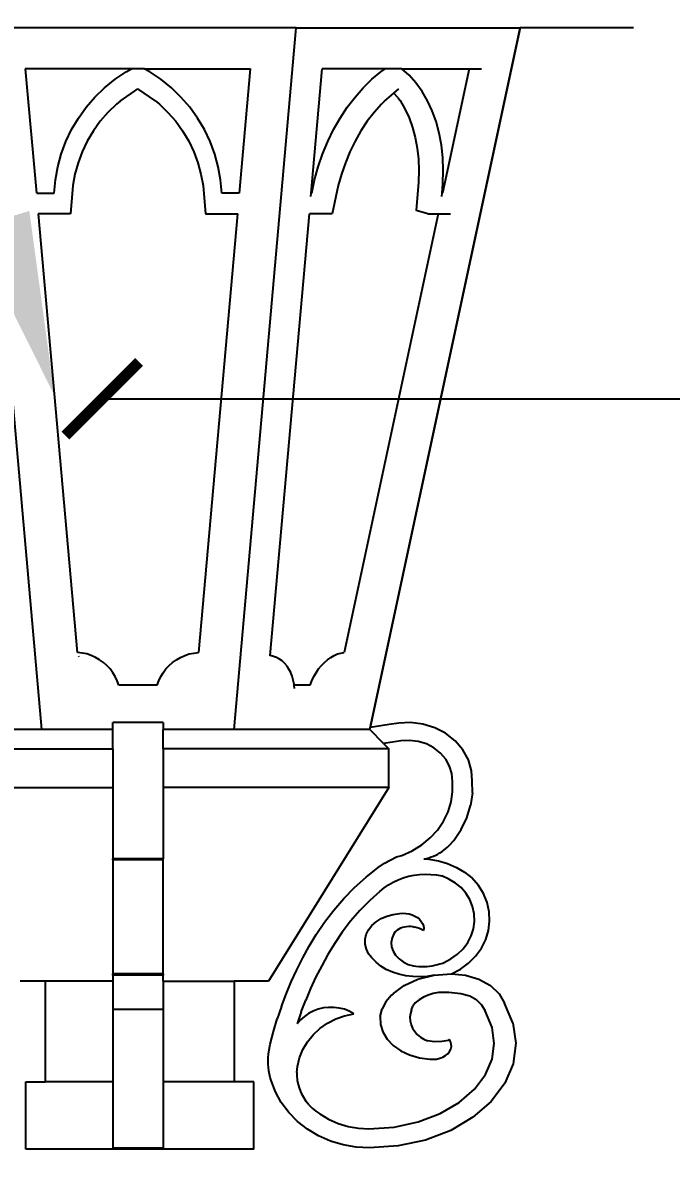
# Model space of a CAD drawing. Header units: inches. Extents: x -279 to 561, y -345 to 342.
# Drawn here: x -200.3168 to -200.1405, y 58.1641 to 58.4724 of the extents above; entities that cross this region are included whole.
import ezdxf
from ezdxf import colors
from ezdxf.entities.mleader import LeaderData, LeaderLine
from ezdxf.math import Vec2, Vec3

# ---------------------------------------------------------------- set-up
doc = ezdxf.new("R2010")
doc.units = ezdxf.units.IN
doc.header["$LTSCALE"] = 0.5
doc.header["$MEASUREMENT"] = 0
for name, color, linetype in [('Edges', 7, 'Continuous'), ('S-DIM', 7, 'Continuous'), ('TEXT', 3, 'Continuous'), ('WAL', 7, 'Continuous')]:
    doc.layers.add(name, color=color, linetype=linetype)
doc.styles.add('ROM', font='AGENCYR.TTF', dxfattribs={"width": 0.8})
doc.styles.get("Standard").update_dxf_attribs({"font": 'arial.ttf'})
doc.dimstyles.new('Copy(9) of ISO-25', dxfattribs={"dimtxt": 0.2, "dimasz": 0.02, "dimexe": 0.05, "dimexo": 0.05, "dimgap": 0.02, "dimtad": 1, "dimtxsty": 'ROM', "dimblk": 'ARCHTICK', "dimcen": 0.03, "dimse1": 1, "dimse2": 1, "dimclrd": 248, "dimclrt": 248, "dimadec": 0, "dimazin": 0, "dimtfac": 1, "dimtmove": 0, "dimatfit": 3, "dimldrblk": 'DOT', "dimfxl": 1, "dimarcsym": 0})
doc.dimstyles.get("Standard").update_dxf_attribs({"dimtxt": 0.18, "dimasz": 0.18, "dimexe": 0.18, "dimexo": 0.0625, "dimgap": 0.09, "dimtad": 0, "dimtih": 1, "dimtoh": 1, "dimzin": 0, "dimdsep": 46, "dimtxsty": 'Standard', "dimcen": 0.09, "dimadec": 0, "dimazin": 0, "dimtfac": 1, "dimtofl": 0, "dimtmove": 0, "dimatfit": 3, "dimfxl": 1, "dimtolj": 1, "dimtzin": 0, "dimarcsym": 0})

# ---------------------------------------------------------------- blocks, each defined once
blk = doc.blocks.new('xx')
at = {"layer": 'Edges'}
for p, q in [((37.97503, 12.48296), (37.98899, 12.48296)), ((38.01653, 12.48296), (37.98899, 12.48296)), ((37.98899, 12.48296), (38.00742, 12.39684)), ((38.00748, 12.39658), (37.98899, 12.48296)), ((38.02418, 12.39658), (38.01653, 12.48296)), ((38.01653, 12.48296), (38.05539, 12.48294)), ((38.02418, 12.39658), (38.01653, 12.48296)), ((38.04781, 12.39658), (38.05547, 12.48296)), ((38.04781, 12.39658), (38.05547, 12.48296)), ((37.99524, 12.47792), (37.99372, 12.47792)), ((37.99524, 12.47792), (37.99852, 12.46261)), ((38.00352, 12.47792), (37.99524, 12.47792)), ((38.00262, 12.47712), (38.00352, 12.47792)), ((38.00352, 12.47792), (38.00557, 12.47792)), ((38.0061, 12.47755), (38.00557, 12.47792)), ((38.00557, 12.47792), (38.01332, 12.47792)), ((38.00721, 12.47662), (38.0061, 12.47755)), ((38.01468, 12.46261), (38.01332, 12.47792)), ((38.02218, 12.47792), (38.02214, 12.47792)), ((38.02218, 12.47792), (38.02354, 12.46261)), ((38.03522, 12.47792), (38.02218, 12.47792)), ((38.03318, 12.47662), (38.03455, 12.47755)), ((38.03455, 12.47755), (38.03522, 12.47792)), ((38.03522, 12.47792), (38.03678, 12.47792)), ((38.03745, 12.47755), (38.03678, 12.47792)), ((38.03678, 12.47792), (38.04982, 12.47792)), ((38.03882, 12.47662), (38.03745, 12.47755)), ((38.04846, 12.46261), (38.04982, 12.47792)), ((38.04982, 12.47792), (38.04986, 12.47792)), ((38.00104, 12.47514), (38.00179, 12.47619)), ((38.00179, 12.47619), (38.00262, 12.47712)), ((38.00828, 12.47558), (38.00721, 12.47662)), ((38.03189, 12.47558), (38.03318, 12.47662)), ((38.0401, 12.47558), (38.03882, 12.47662)), ((38.00037, 12.47399), (38.00104, 12.47514)), ((38.0045, 12.47493), (38.0039, 12.47544)), ((38.00402, 12.47438), (38.0045, 12.47493)), ((38.00566, 12.47395), (38.0045, 12.47493)), ((38.00929, 12.47443), (38.00828, 12.47558)), ((38.01024, 12.47318), (38.00929, 12.47443)), ((38.02963, 12.47318), (38.03071, 12.47443)), ((38.03071, 12.47443), (38.03189, 12.47558)), ((38.03382, 12.47395), (38.036, 12.47544)), ((38.03817, 12.47395), (38.036, 12.47544)), ((38.04129, 12.47443), (38.0401, 12.47558)), ((38.04237, 12.47318), (38.04129, 12.47443)), ((37.9998, 12.47275), (38.00037, 12.47399)), ((38.00374, 12.474), (38.00315, 12.47298)), ((38.00402, 12.47438), (38.00374, 12.474)), ((38.00566, 12.47395), (38.00605, 12.47357)), ((38.00605, 12.47357), (38.00695, 12.47255)), ((38.01112, 12.47184), (38.01024, 12.47318)), ((38.02867, 12.47184), (38.02963, 12.47318)), ((38.03335, 12.47357), (38.03231, 12.47255)), ((38.03382, 12.47395), (38.03335, 12.47357)), ((38.03817, 12.47395), (38.03864, 12.47357)), ((38.03864, 12.47357), (38.03969, 12.47255)), ((38.04333, 12.47184), (38.04237, 12.47318)), ((37.99932, 12.47141), (37.9998, 12.47275)), ((38.00265, 12.47188), (38.00222, 12.4707)), ((38.00315, 12.47298), (38.00265, 12.47188)), ((38.00695, 12.47255), (38.00779, 12.47145)), ((38.01192, 12.47043), (38.01112, 12.47184)), ((38.02783, 12.47043), (38.02867, 12.47184)), ((38.03231, 12.47255), (38.03135, 12.47145)), ((38.03969, 12.47255), (38.04064, 12.47145)), ((38.04416, 12.47043), (38.04333, 12.47184)), ((37.99895, 12.47), (37.99932, 12.47141)), ((38.00222, 12.4707), (38.00189, 12.46945)), ((38.00779, 12.47145), (38.00857, 12.47027)), ((38.00857, 12.47027), (38.00928, 12.46901)), ((38.01265, 12.46895), (38.01192, 12.47043)), ((38.02713, 12.46895), (38.02783, 12.47043)), ((38.0305, 12.47027), (38.02976, 12.46901)), ((38.03135, 12.47145), (38.0305, 12.47027)), ((38.04064, 12.47145), (38.04149, 12.47027)), ((38.04149, 12.47027), (38.04224, 12.46901)), ((38.04487, 12.46895), (38.04416, 12.47043)), ((37.99867, 12.46852), (37.99895, 12.47)), ((38.00189, 12.46945), (38.00164, 12.46814)), ((38.00928, 12.46901), (38.00992, 12.46771)), ((38.01328, 12.46742), (38.01265, 12.46895)), ((38.02655, 12.46742), (38.02713, 12.46895)), ((38.02976, 12.46901), (38.02914, 12.46771)), ((38.04224, 12.46901), (38.04286, 12.46771)), ((38.04544, 12.46742), (38.04487, 12.46895)), ((37.9985, 12.46699), (37.99867, 12.46852)), ((38.00164, 12.46814), (38.00149, 12.46678)), ((38.00992, 12.46771), (38.01048, 12.46635)), ((38.02914, 12.46771), (38.02863, 12.46635)), ((38.04286, 12.46771), (38.04337, 12.46635)), ((37.99843, 12.46541), (37.9985, 12.46699)), ((38.00149, 12.46678), (38.00143, 12.46538)), ((38.01048, 12.46635), (38.01096, 12.46495)), ((38.01383, 12.46584), (38.01328, 12.46742)), ((38.02612, 12.46584), (38.02655, 12.46742)), ((38.02863, 12.46635), (38.02825, 12.46495)), ((38.04337, 12.46635), (38.04375, 12.46495)), ((38.04587, 12.46584), (38.04544, 12.46742)), ((37.99847, 12.4638), (37.99843, 12.46541)), ((38.00143, 12.46538), (38.00147, 12.46396)), ((38.01096, 12.46495), (38.01136, 12.46353)), ((38.01427, 12.46424), (38.01383, 12.46584)), ((38.02583, 12.46424), (38.02612, 12.46584)), ((38.02825, 12.46495), (38.02799, 12.46353)), ((38.04375, 12.46495), (38.044, 12.46353)), ((38.04616, 12.46424), (38.04587, 12.46584)), ((37.99858, 12.46261), (37.99847, 12.4638)), ((38.00147, 12.46396), (38.00178, 12.46048)), ((38.01136, 12.46353), (38.0121, 12.46005)), ((38.01462, 12.46261), (38.01427, 12.46424)), ((38.02569, 12.46261), (38.02583, 12.46424)), ((38.02799, 12.46353), (38.02769, 12.46005)), ((38.044, 12.46353), (38.04431, 12.46005)), ((38.0463, 12.46261), (38.04616, 12.46424)), ((37.99852, 12.46261), (37.99858, 12.46261)), ((37.99862, 12.46218), (37.99858, 12.46261)), ((38.01468, 12.46261), (38.01462, 12.46261)), ((38.01472, 12.46218), (38.01468, 12.46261)), ((38.02354, 12.46261), (38.02569, 12.46261)), ((38.04846, 12.46261), (38.0463, 12.46261)), ((38.00035, 12.46005), (38.00178, 12.46048)), ((37.99907, 12.46005), (37.99755, 12.46005)), ((37.99907, 12.46005), (38.01062, 12.40608)), ((38.00035, 12.46005), (37.99907, 12.46005)), ((38.0121, 12.46005), (38.01491, 12.46005)), ((38.01973, 12.40569), (38.01491, 12.46005)), ((38.02376, 12.46005), (38.02372, 12.46005)), ((38.02376, 12.46005), (38.02855, 12.40608)), ((38.02769, 12.46005), (38.02376, 12.46005)), ((38.04345, 12.40608), (38.04823, 12.46005)), ((38.04431, 12.46005), (38.04823, 12.46005)), ((38.04823, 12.46005), (38.04827, 12.46005)), ((38.01104, 12.406), (38.01062, 12.40608)), ((38.02912, 12.406), (38.02855, 12.40608)), ((38.04287, 12.406), (38.04345, 12.40608)), ((38.01146, 12.40588), (38.01104, 12.406)), ((38.01187, 12.40569), (38.01146, 12.40588)), ((38.01228, 12.40546), (38.01187, 12.40569)), ((38.01268, 12.40517), (38.01228, 12.40546)), ((38.01306, 12.40483), (38.01268, 12.40517)), ((38.01342, 12.40446), (38.01306, 12.40483)), ((38.01766, 12.4044), (38.01795, 12.40474)), ((38.01795, 12.40474), (38.01826, 12.40502)), ((38.01826, 12.40502), (38.01859, 12.40526)), ((38.01859, 12.40526), (38.01895, 12.40544)), ((38.01895, 12.40544), (38.01933, 12.40557)), ((38.01933, 12.40557), (38.01973, 12.40569)), ((38.01973, 12.40565), (38.01973, 12.40569)), ((38.02969, 12.40588), (38.02912, 12.406)), ((38.03024, 12.40569), (38.02969, 12.40588)), ((38.03076, 12.40546), (38.03024, 12.40569)), ((38.03126, 12.40517), (38.03076, 12.40546)), ((38.03173, 12.40483), (38.03126, 12.40517)), ((38.03216, 12.40446), (38.03173, 12.40483)), ((38.03983, 12.40446), (38.04026, 12.40483)), ((38.04026, 12.40483), (38.04073, 12.40517)), ((38.04073, 12.40517), (38.04123, 12.40546)), ((38.04123, 12.40546), (38.04176, 12.40569)), ((38.04176, 12.40569), (38.04231, 12.40588)), ((38.04231, 12.40588), (38.04287, 12.406)), ((38.04331, 12.40562), (38.04327, 12.40554)), ((38.01377, 12.40404), (38.01342, 12.40446)), ((38.01408, 12.40358), (38.01377, 12.40404)), ((38.01436, 12.4031), (38.01408, 12.40358)), ((38.01703, 12.40315), (38.0172, 12.4036)), ((38.0172, 12.4036), (38.01742, 12.40402)), ((38.01742, 12.40402), (38.01766, 12.4044)), ((38.03256, 12.40404), (38.03216, 12.40446)), ((38.0329, 12.40358), (38.03256, 12.40404)), ((38.0332, 12.4031), (38.0329, 12.40358)), ((38.03879, 12.4031), (38.03909, 12.40358)), ((38.03909, 12.40358), (38.03944, 12.40404)), ((38.03944, 12.40404), (38.03983, 12.40446)), ((38.01462, 12.40258), (38.01436, 12.4031)), ((38.01483, 12.40205), (38.01462, 12.40258)), ((38.01483, 12.40205), (38.01678, 12.40205)), ((38.01674, 12.40162), (38.01678, 12.40205)), ((38.01678, 12.40205), (38.01679, 12.40215)), ((38.01679, 12.40215), (38.01689, 12.40266)), ((38.01689, 12.40266), (38.01703, 12.40315)), ((38.03345, 12.40258), (38.0332, 12.4031)), ((38.03364, 12.40205), (38.03345, 12.40258)), ((38.03364, 12.40205), (38.03835, 12.40205)), ((38.03835, 12.40205), (38.03855, 12.40258)), ((38.03855, 12.40258), (38.03879, 12.4031)), ((37.99814, 12.39612), (37.99948, 12.39681)), ((37.99948, 12.39681), (38.00095, 12.39726)), ((38.00095, 12.39726), (38.00248, 12.39745)), ((38.00248, 12.39745), (38.00391, 12.39737)), ((38.00391, 12.39737), (38.00508, 12.3972)), ((38.00508, 12.3972), (38.00742, 12.39684)), ((38.00578, 12.39487), (38.00748, 12.39658)), ((38.00748, 12.39658), (38.00742, 12.39684)), ((38.00748, 12.39658), (38.02418, 12.39658)), ((38.02418, 12.39658), (38.03289, 12.39658)), ((38.03289, 12.39745), (38.03911, 12.39745)), ((38.03289, 12.39745), (38.03289, 12.39658)), ((38.03289, 12.3942), (38.03289, 12.39658)), ((38.03911, 12.39658), (38.03911, 12.39745)), ((38.03911, 12.39658), (38.04781, 12.39658)), ((38.03911, 12.3942), (38.03911, 12.39658)), ((38.04781, 12.39658), (38.06452, 12.39658)), ((37.99603, 12.39409), (37.99697, 12.3952)), ((37.99697, 12.3952), (37.99814, 12.39612)), ((38.0005, 12.3948), (38.00151, 12.39511)), ((38.00151, 12.39511), (38.00257, 12.39524)), ((38.00257, 12.39524), (38.00364, 12.39518)), ((38.00364, 12.39518), (38.0047, 12.39503)), ((38.0047, 12.39503), (38.00578, 12.39487)), ((37.99535, 12.39285), (37.99603, 12.39409)), ((37.99813, 12.39293), (37.99878, 12.39369)), ((37.99878, 12.39369), (37.99958, 12.39432)), ((37.99958, 12.39432), (38.0005, 12.3948)), ((38.00578, 12.39487), (38.00512, 12.3942)), ((38.00512, 12.38944), (38.00512, 12.3942)), ((38.00512, 12.3942), (38.03289, 12.3942)), ((38.03289, 12.3942), (38.03289, 12.38944)), ((38.06688, 12.3942), (38.03911, 12.3942)), ((38.03911, 12.3942), (38.03911, 12.38944)), ((37.99495, 12.3915), (37.99535, 12.39285)), ((37.99766, 12.39207), (37.99813, 12.39293)), ((37.99486, 12.39028), (37.99495, 12.3915)), ((37.99731, 12.39019), (37.99738, 12.39115)), ((37.99738, 12.39115), (37.99766, 12.39207)), ((37.99484, 12.3888), (37.99486, 12.39028)), ((37.9973, 12.38893), (37.99731, 12.39019)), ((38.00512, 12.38944), (38.01995, 12.36562)), ((38.00512, 12.38944), (38.03289, 12.38944)), ((38.03289, 12.38944), (38.03289, 12.38066)), ((38.06688, 12.38944), (38.03911, 12.38944)), ((38.03911, 12.38944), (38.03911, 12.38066)), ((37.99484, 12.3888), (37.99507, 12.38724)), ((37.99748, 12.38767), (37.9973, 12.38893)), ((37.99553, 12.38572), (37.99507, 12.38724)), ((37.99785, 12.38645), (37.99748, 12.38767)), ((37.99623, 12.38427), (37.99553, 12.38572)), ((37.99842, 12.38529), (37.99785, 12.38645)), ((37.99915, 12.38421), (37.99842, 12.38529)), ((37.99715, 12.38293), (37.99623, 12.38427)), ((38.00005, 12.38323), (37.99915, 12.38421)), ((37.99771, 12.38232), (37.99715, 12.38293)), ((37.99791, 12.38211), (37.99771, 12.38232)), ((38.00109, 12.38238), (38.00005, 12.38323)), ((38.00226, 12.38166), (38.00109, 12.38238)), ((37.99812, 12.38192), (37.99791, 12.38211)), ((37.99835, 12.38173), (37.99812, 12.38192)), ((37.99859, 12.38156), (37.99835, 12.38173)), ((37.99884, 12.3814), (37.99859, 12.38156)), ((37.9991, 12.38125), (37.99884, 12.3814)), ((37.99936, 12.38112), (37.9991, 12.38125)), ((37.99964, 12.381), (37.99936, 12.38112)), ((37.99992, 12.38089), (37.99964, 12.381)), ((38.00352, 12.38109), (38.00226, 12.38166)), ((38.00419, 12.38089), (38.00352, 12.38109)), ((37.99682, 12.3796), (37.99582, 12.37902)), ((37.9979, 12.38007), (37.99682, 12.3796)), ((37.99904, 12.38041), (37.9979, 12.38007)), ((38.00021, 12.38062), (37.99904, 12.38041)), ((38.00021, 12.3808), (37.99992, 12.38089)), ((38.00051, 12.38072), (38.00021, 12.3808)), ((38.00081, 12.38066), (38.00021, 12.38062)), ((38.00081, 12.38066), (38.00051, 12.38072)), ((38.00565, 12.38014), (38.00419, 12.38089)), ((38.00644, 12.37959), (38.00565, 12.38014)), ((38.00794, 12.3784), (38.00644, 12.37959)), ((38.03289, 12.38066), (38.03911, 12.38066)), ((38.03289, 12.38054), (38.03289, 12.38066)), ((38.03289, 12.38054), (38.03911, 12.38054)), ((38.03289, 12.3665), (38.03289, 12.38054)), ((38.03911, 12.38054), (38.03911, 12.38066)), ((38.03911, 12.38054), (38.03911, 12.3665)), ((37.99411, 12.3774), (37.99491, 12.37832)), ((37.99582, 12.37902), (37.99491, 12.37832)), ((37.99693, 12.37768), (37.99773, 12.37817)), ((37.99773, 12.37817), (37.9986, 12.37856)), ((37.99928, 12.37868), (37.9986, 12.37856)), ((37.99996, 12.37875), (37.99928, 12.37868)), ((38.00065, 12.37877), (37.99996, 12.37875)), ((38.00134, 12.37874), (38.00065, 12.37877)), ((38.00202, 12.37865), (38.00134, 12.37874)), ((38.0027, 12.37851), (38.00202, 12.37865)), ((38.00335, 12.37832), (38.0027, 12.37851)), ((38.00399, 12.37808), (38.00335, 12.37832)), ((38.00936, 12.37713), (38.00794, 12.3784)), ((37.99348, 12.37639), (37.99411, 12.3774)), ((37.99565, 12.37645), (37.99624, 12.37715)), ((37.99624, 12.37715), (37.99693, 12.37768)), ((38.0046, 12.37779), (38.00399, 12.37808)), ((38.00518, 12.37746), (38.0046, 12.37779)), ((38.00572, 12.37708), (38.00518, 12.37746)), ((38.00623, 12.37666), (38.00572, 12.37708)), ((38.01068, 12.37578), (38.00936, 12.37713)), ((37.99303, 12.3753), (37.99348, 12.37639)), ((37.99482, 12.37479), (37.99517, 12.37565)), ((37.99517, 12.37565), (37.99565, 12.37645)), ((38.00623, 12.37666), (38.00748, 12.37555)), ((38.00748, 12.37555), (38.0087, 12.37431)), ((38.01191, 12.37436), (38.01068, 12.37578)), ((37.99273, 12.373), (37.99278, 12.37416)), ((37.99278, 12.37416), (37.99303, 12.3753)), ((37.99463, 12.37389), (37.99482, 12.37479)), ((38.00341, 12.37396), (38.00301, 12.37394)), ((38.0038, 12.37393), (38.00341, 12.37396)), ((38.0087, 12.37431), (38.00984, 12.37301)), ((38.01304, 12.37288), (38.01191, 12.37436)), ((37.99287, 12.37184), (37.99273, 12.373)), ((37.9946, 12.37297), (37.99463, 12.37389)), ((37.99473, 12.37206), (37.9946, 12.37297)), ((38.00098, 12.37271), (38.00088, 12.37242)), ((38.00114, 12.37297), (38.00098, 12.37271)), ((38.00135, 12.37322), (38.00114, 12.37297)), ((38.00161, 12.37344), (38.00135, 12.37322)), ((38.00192, 12.37362), (38.00161, 12.37344)), ((38.00226, 12.37377), (38.00192, 12.37362)), ((38.00263, 12.37388), (38.00226, 12.37377)), ((38.00301, 12.37394), (38.00263, 12.37388)), ((38.0046, 12.37382), (38.0038, 12.37393)), ((38.00537, 12.37361), (38.0046, 12.37382)), ((38.00608, 12.3733), (38.00537, 12.37361)), ((38.0067, 12.37291), (38.00608, 12.3733)), ((38.00722, 12.37245), (38.0067, 12.37291)), ((38.00984, 12.37301), (38.01088, 12.37165)), ((38.01407, 12.37134), (38.01304, 12.37288)), ((37.99321, 12.37072), (37.99287, 12.37184)), ((37.99501, 12.37118), (37.99473, 12.37206)), ((37.99543, 12.37035), (37.99501, 12.37118)), ((38.00088, 12.37242), (38.00084, 12.37213)), ((38.00084, 12.37213), (38.00087, 12.37184)), ((38.00087, 12.37184), (38.00137, 12.37209)), ((38.00137, 12.37209), (38.00192, 12.37227)), ((38.00217, 12.37232), (38.00192, 12.37227)), ((38.00242, 12.37236), (38.00217, 12.37232)), ((38.00268, 12.37237), (38.00242, 12.37236)), ((38.00294, 12.37235), (38.00268, 12.37237)), ((38.00319, 12.37231), (38.00294, 12.37235)), ((38.00344, 12.37225), (38.00319, 12.37231)), ((38.00367, 12.37216), (38.00344, 12.37225)), ((38.00388, 12.37205), (38.00367, 12.37216)), ((38.00408, 12.37192), (38.00388, 12.37205)), ((38.00425, 12.37178), (38.00408, 12.37192)), ((38.00439, 12.37162), (38.00425, 12.37178)), ((38.00439, 12.37162), (38.00451, 12.37145)), ((38.00451, 12.37145), (38.00473, 12.37093)), ((38.00763, 12.37192), (38.00722, 12.37245)), ((38.00791, 12.37135), (38.00763, 12.37192)), ((38.00804, 12.37076), (38.00791, 12.37135)), ((38.01088, 12.37165), (38.01183, 12.37022)), ((38.01492, 12.36992), (38.01407, 12.37134)), ((37.99374, 12.36966), (37.99321, 12.37072)), ((37.996, 12.36959), (37.99543, 12.37035)), ((38.00479, 12.36984), (38.00461, 12.36931)), ((38.00473, 12.37093), (38.00483, 12.37038)), ((38.00483, 12.37038), (38.00479, 12.36984)), ((38.0079, 12.36955), (38.00804, 12.37015)), ((38.00804, 12.37015), (38.00804, 12.37076)), ((38.01183, 12.37022), (38.01263, 12.36889)), ((38.01571, 12.36848), (38.01492, 12.36992)), ((37.99445, 12.36869), (37.99374, 12.36966)), ((37.99531, 12.36783), (37.99445, 12.36869)), ((37.99669, 12.36891), (37.996, 12.36959)), ((37.99749, 12.36834), (37.99669, 12.36891)), ((38.00431, 12.36881), (38.00388, 12.36836)), ((38.00461, 12.36931), (38.00431, 12.36881)), ((38.00671, 12.36794), (38.00721, 12.36846)), ((38.00721, 12.36846), (38.00762, 12.36899)), ((38.00762, 12.36899), (38.0079, 12.36955)), ((38.01263, 12.36889), (38.01339, 12.36751)), ((38.01645, 12.36701), (38.01571, 12.36848)), ((37.99632, 12.36709), (37.99531, 12.36783)), ((37.99744, 12.3665), (37.99632, 12.36709)), ((37.99849, 12.36783), (37.99749, 12.36834)), ((37.99885, 12.36774), (37.99849, 12.36783)), ((37.99916, 12.36764), (37.99885, 12.36774)), ((37.99947, 12.36756), (37.99916, 12.36764)), ((37.99979, 12.3675), (37.99947, 12.36756)), ((38.00012, 12.36745), (37.99979, 12.3675)), ((38.00045, 12.36741), (38.00012, 12.36745)), ((38.00079, 12.3674), (38.00045, 12.36741)), ((38.00112, 12.3674), (38.00079, 12.3674)), ((38.00146, 12.36742), (38.00112, 12.3674)), ((38.00179, 12.36745), (38.00146, 12.36742)), ((38.00211, 12.36751), (38.00179, 12.36745)), ((38.00243, 12.36758), (38.00211, 12.36751)), ((38.00275, 12.36766), (38.00243, 12.36758)), ((38.00336, 12.36797), (38.00275, 12.36766)), ((38.00388, 12.36836), (38.00336, 12.36797)), ((38.0047, 12.36672), (38.00544, 12.36706)), ((38.00544, 12.36706), (38.00612, 12.36747)), ((38.00612, 12.36747), (38.00671, 12.36794)), ((38.01339, 12.36751), (38.0141, 12.36612)), ((38.01713, 12.36552), (38.01645, 12.36701)), ((37.99404, 12.36584), (37.99264, 12.36507)), ((37.99568, 12.36633), (37.99404, 12.36584)), ((37.99744, 12.3665), (37.99568, 12.36633)), ((37.99957, 12.36634), (37.99744, 12.3665)), ((38.00155, 12.36586), (37.99957, 12.36634)), ((37.99957, 12.36634), (38.00043, 12.3662)), ((38.00043, 12.3662), (38.0013, 12.36614)), ((38.0013, 12.36614), (38.00219, 12.36616)), ((38.00326, 12.36509), (38.00155, 12.36586)), ((38.00219, 12.36616), (38.00306, 12.36627)), ((38.00306, 12.36627), (38.0039, 12.36645)), ((38.0039, 12.36645), (38.0047, 12.36672)), ((38.0141, 12.36612), (38.01475, 12.36471)), ((38.01995, 12.36562), (38.02416, 12.36562)), ((38.02416, 12.36562), (38.02416, 12.35321)), ((38.03289, 12.36562), (38.02416, 12.36562)), ((38.03289, 12.3665), (38.03911, 12.3665)), ((38.03289, 12.3665), (38.03289, 12.36634)), ((38.03289, 12.36634), (38.03911, 12.36634)), ((38.03289, 12.36562), (38.03289, 12.36634)), ((38.03289, 12.36562), (38.03289, 12.36212)), ((38.03911, 12.36634), (38.03911, 12.3665)), ((38.03911, 12.36634), (38.03911, 12.36562)), ((38.03911, 12.36562), (38.04741, 12.36562)), ((38.03911, 12.36562), (38.03911, 12.36212)), ((38.04741, 12.36562), (38.04741, 12.35321)), ((38.04741, 12.36562), (38.05051, 12.36562)), ((37.99264, 12.36507), (37.99156, 12.36406)), ((37.99627, 12.36406), (37.99775, 12.36421)), ((37.99775, 12.36421), (37.9984, 12.36423)), ((37.9984, 12.36423), (37.99904, 12.36419)), ((37.99904, 12.36419), (37.99968, 12.36407)), ((38.00457, 12.36408), (38.00326, 12.36509)), ((38.01475, 12.36471), (38.01536, 12.36328)), ((38.01776, 12.36402), (38.01713, 12.36552)), ((37.98986, 12.36047), (37.99088, 12.36289)), ((37.99156, 12.36406), (37.99088, 12.36289)), ((37.99431, 12.36326), (37.99373, 12.3627)), ((37.99431, 12.36326), (37.99518, 12.36374)), ((37.99518, 12.36374), (37.99627, 12.36406)), ((37.99968, 12.36407), (38.00029, 12.36388)), ((38.00029, 12.36388), (38.00087, 12.36362)), ((38.00087, 12.36362), (38.00141, 12.3633)), ((38.00141, 12.3633), (38.00191, 12.36292)), ((38.00191, 12.36292), (38.00217, 12.36252)), ((38.00457, 12.36408), (38.00459, 12.36406)), ((38.00459, 12.36406), (38.0048, 12.36389)), ((38.0048, 12.36389), (38.00549, 12.36308)), ((38.00549, 12.36308), (38.00596, 12.36219)), ((38.0159, 12.36183), (38.01536, 12.36328)), ((38.01834, 12.36249), (38.01776, 12.36402)), ((37.99243, 12.35991), (37.99329, 12.36194)), ((37.99373, 12.3627), (37.99329, 12.36194)), ((38.00236, 12.36209), (38.00217, 12.36252)), ((38.00236, 12.36209), (38.00248, 12.36163)), ((38.00248, 12.36163), (38.00253, 12.36117)), ((38.00618, 12.36125), (38.00596, 12.36219)), ((38.00943, 12.3616), (38.01, 12.3619)), ((38.01057, 12.36135), (38.00943, 12.3616)), ((38.01, 12.3619), (38.0106, 12.36214)), ((38.0106, 12.36214), (38.01123, 12.3623)), ((38.01123, 12.3623), (38.01188, 12.36238)), ((38.01188, 12.36238), (38.01254, 12.36238)), ((38.01254, 12.36238), (38.01319, 12.36231)), ((38.01319, 12.36231), (38.01382, 12.36216)), ((38.01382, 12.36216), (38.01443, 12.36193)), ((38.01443, 12.36193), (38.015, 12.36163)), ((38.015, 12.36163), (38.01552, 12.36127)), ((38.0159, 12.36183), (38.0164, 12.36036)), ((38.01834, 12.36249), (38.01886, 12.36095)), ((38.03289, 12.36212), (38.03911, 12.36212)), ((38.03289, 12.36212), (38.03289, 12.35321)), ((38.03911, 12.36212), (38.03911, 12.35321)), ((37.98986, 12.36047), (37.98951, 12.35796)), ((38.00238, 12.36025), (38.0022, 12.35982)), ((38.00249, 12.36071), (38.00238, 12.36025)), ((38.00253, 12.36117), (38.00249, 12.36071)), ((38.00614, 12.36029), (38.00586, 12.35936)), ((38.00618, 12.36125), (38.00614, 12.36029)), ((38.01166, 12.36096), (38.01057, 12.36135)), ((38.01268, 12.36043), (38.01166, 12.36096)), ((38.01361, 12.35978), (38.01268, 12.36043)), ((38.01552, 12.36127), (38.01599, 12.36084)), ((38.01599, 12.36084), (38.0164, 12.36036)), ((38.01932, 12.3594), (38.01886, 12.36095)), ((37.99216, 12.35795), (37.99243, 12.35991)), ((38.00125, 12.35872), (38.00083, 12.35845)), ((38.00163, 12.35904), (38.00125, 12.35872)), ((38.00195, 12.35941), (38.00163, 12.35904)), ((38.0022, 12.35982), (38.00195, 12.35941)), ((38.00586, 12.35936), (38.00534, 12.35848)), ((38.01444, 12.35901), (38.01361, 12.35978)), ((38.01514, 12.35814), (38.01444, 12.35901)), ((38.01972, 12.35783), (38.01932, 12.3594)), ((37.98951, 12.35796), (37.98985, 12.35544)), ((37.99243, 12.356), (37.99216, 12.35795)), ((37.99744, 12.35755), (37.99745, 12.35786)), ((37.99751, 12.35724), (37.99744, 12.35755)), ((37.99745, 12.35786), (37.99754, 12.35816)), ((37.99765, 12.35695), (37.99751, 12.35724)), ((37.99754, 12.35816), (37.9977, 12.35845)), ((37.9977, 12.35845), (37.99779, 12.35831)), ((37.99779, 12.35831), (37.99863, 12.35816)), ((37.99863, 12.35816), (37.9995, 12.35814)), ((37.9995, 12.35814), (38.00036, 12.35824)), ((38.00083, 12.35845), (38.00036, 12.35824)), ((38.00459, 12.3577), (38.00366, 12.35704)), ((38.00534, 12.35848), (38.00459, 12.3577)), ((38.0157, 12.35718), (38.01514, 12.35814)), ((38.01987, 12.35715), (38.01972, 12.35783)), ((37.99325, 12.3541), (37.99243, 12.356)), ((37.99787, 12.35668), (37.99765, 12.35695)), ((37.99814, 12.35645), (37.99787, 12.35668)), ((37.99848, 12.35625), (37.99814, 12.35645)), ((37.99885, 12.35611), (37.99848, 12.35625)), ((37.99925, 12.35602), (37.99885, 12.35611)), ((37.99967, 12.35599), (37.99925, 12.35602)), ((38.00009, 12.35601), (37.99967, 12.35599)), ((38.00136, 12.35618), (38.00009, 12.35601)), ((38.00257, 12.35653), (38.00136, 12.35618)), ((38.00366, 12.35704), (38.00257, 12.35653)), ((38.01612, 12.35617), (38.0157, 12.35718)), ((38.01638, 12.35511), (38.01612, 12.35617)), ((38.01995, 12.3566), (38.01987, 12.35715)), ((38.01998, 12.35619), (38.01995, 12.3566)), ((38.01999, 12.35578), (38.01998, 12.35619)), ((37.98985, 12.35544), (37.99087, 12.35303)), ((38.01644, 12.35437), (38.01638, 12.35511)), ((38.01983, 12.35415), (38.0199, 12.35456)), ((38.0199, 12.35456), (38.01995, 12.35496)), ((38.01995, 12.35496), (38.01998, 12.35537)), ((38.01998, 12.35537), (38.01999, 12.35578)), ((37.99087, 12.35303), (37.99254, 12.3508)), ((37.9946, 12.35229), (37.99325, 12.3541)), ((38.0164, 12.35343), (38.01629, 12.35288)), ((38.01645, 12.35399), (38.0164, 12.35343)), ((38.01644, 12.35437), (38.01645, 12.35399)), ((38.01909, 12.35197), (38.01963, 12.35336)), ((38.01963, 12.35336), (38.01974, 12.35375)), ((38.01974, 12.35375), (38.01983, 12.35415)), ((38.02176, 12.34494), (38.02176, 12.35321)), ((38.02176, 12.35321), (38.02416, 12.35321)), ((38.02416, 12.35321), (38.03289, 12.35321)), ((38.03289, 12.35321), (38.03289, 12.34507)), ((38.03911, 12.35321), (38.04741, 12.35321)), ((38.03911, 12.35321), (38.03911, 12.34507)), ((38.04981, 12.35321), (38.04741, 12.35321)), ((38.04981, 12.34494), (38.04981, 12.35321)), ((37.99647, 12.35067), (37.9946, 12.35229)), ((38.01591, 12.35181), (38.01564, 12.35131)), ((38.01613, 12.35234), (38.01591, 12.35181)), ((38.01629, 12.35288), (38.01613, 12.35234)), ((38.01836, 12.35066), (38.01909, 12.35197)), ((37.99254, 12.3508), (37.99478, 12.34885)), ((37.9988, 12.34931), (37.99647, 12.35067)), ((38.01496, 12.35039), (38.01455, 12.34997)), ((38.01496, 12.35039), (38.01533, 12.35083)), ((38.01564, 12.35131), (38.01533, 12.35083)), ((38.01745, 12.34944), (38.01836, 12.35066)), ((37.99478, 12.34885), (37.99751, 12.34724)), ((38.00151, 12.34828), (37.9988, 12.34931)), ((38.01362, 12.34926), (38.01254, 12.34862)), ((38.01411, 12.3496), (38.01362, 12.34926)), ((38.01455, 12.34997), (38.01411, 12.3496)), ((38.01637, 12.34834), (38.01745, 12.34944)), ((38.00448, 12.34764), (38.00151, 12.34828)), ((38.0076, 12.34742), (38.00448, 12.34764)), ((38.00888, 12.3475), (38.0076, 12.34742)), ((38.01015, 12.34773), (38.00888, 12.3475)), ((38.01138, 12.3481), (38.01015, 12.34773)), ((38.01254, 12.34862), (38.01138, 12.3481)), ((38.01514, 12.34738), (38.01637, 12.34834)), ((37.99751, 12.34724), (38.00062, 12.34605)), ((38.00062, 12.34605), (38.004, 12.34532)), ((38.01231, 12.34592), (38.01377, 12.34657)), ((38.01377, 12.34657), (38.01514, 12.34738)), ((38.004, 12.34532), (38.00752, 12.34507)), ((38.00752, 12.34507), (38.00915, 12.34517)), ((38.00915, 12.34517), (38.01076, 12.34545)), ((38.01076, 12.34545), (38.01231, 12.34592)), ((38.02176, 12.34494), (38.04981, 12.34494)), ((38.03911, 12.34507), (38.03289, 12.34507))]:
    blk.add_line(p, q, dxfattribs=at)
blk = doc.blocks.new('_ArchTick')
at = {"color": 0, "linetype": 'ByBlock', "const_width": 0.15}
blk.add_lwpolyline([(-0.5, -0.5), (0.5, 0.5)], dxfattribs=at)
blk = doc.blocks.new('*D615')
at = {"layer": 'Defpoints', "color": 0, "transparency": 16777216}
for p in [(-198.9566, 58.37012), (-200.29521, 57.96127), (-198.9566, 57.96127)]:
    blk.add_point(p, dxfattribs=at)
at = {"layer": 'WAL', "color": 248, "lineweight": -2, "transparency": 16777216}
blk.add_line((-200.29521, 58.37012), (-198.9566, 58.37012), dxfattribs=at)
at = {"layer": 'WAL', "color": 248, "lineweight": -2, "transparency": 16777216, "xscale": 0.02, "yscale": 0.02, "zscale": 0.02, "rotation": 180}
blk.add_blockref('_ArchTick', (-200.29521, 58.37012), dxfattribs=at)
at = {"layer": 'WAL', "color": 248, "lineweight": -2, "transparency": 16777216, "xscale": 0.02, "yscale": 0.02, "zscale": 0.02}
blk.add_blockref('_ArchTick', (-198.9566, 58.37012), dxfattribs=at)
at = {"layer": 'WAL', "color": 248, "transparency": 16777216, "insert": (-199.6259, 58.49719), "char_height": 0.2, "attachment_point": 5, "style": 'ROM'}
blk.add_mtext('1,34', dxfattribs=at)
blk = doc.blocks.new('_DOT')
at = {"color": 0, "linetype": 'ByBlock'}
blk.add_line((-0.5, 0), (-1, 0), dxfattribs=at)
at = {"color": 0, "linetype": 'ByBlock', "const_width": 0.5}
blk.add_lwpolyline([(-0.25, 0, 1), (0.25, 0, 1)], format="xyb", close=True, dxfattribs=at)
blk = doc.blocks.new('*D1071')
at = {"color": 0, "linetype": 'ByBlock', "lineweight": -2, "transparency": 16777216}
for p, q in [((558.65223, 342.27878), (558.65223, 342.47294)), ((560.65223, 342.27878), (560.65223, 342.47294)), ((558.83223, 342.29294), (559.17223, 342.29294)), ((560.47223, 342.29294), (560.13223, 342.29294))]:
    blk.add_line(p, q, dxfattribs=at)
at = {"color": 0, "linetype": 'ByBlock', "transparency": 16777216}
for points in [[(558.83223, 342.32294), (558.83223, 342.26294), (558.65223, 342.29294)], [(560.47223, 342.32294), (560.47223, 342.26294), (560.65223, 342.29294)]]:
    blk.add_solid(points, dxfattribs=at)
at = {"layer": 'Defpoints', "color": 0, "linetype": 'ByBlock', "transparency": 16777216}
for p in [(560.65223, 342.29294), (558.65223, 342.21628), (560.65223, 342.21628)]:
    blk.add_point(p, dxfattribs=at)
at = {"layer": 'Defpoints', "color": 0, "ltscale": 0.5, "transparency": 16777216}
for p in [(-209.5, -305.36), (-209.5, -305.81), (-209.5, -305.81)]:
    blk.add_point(p, dxfattribs=at)
at = {"layer": 'S-DIM', "color": 0, "lineweight": -2, "ltscale": 0.5, "transparency": 16777216}
for p, q in [((-209.5, -305.18), (-209.5, -305)), ((-209.5625, -305.36), (-209.68, -305.36)), ((-209.5625, -305.81), (-209.68, -305.81)), ((-209.5, -305.99), (-209.5, -306.17))]:
    blk.add_line(p, q, dxfattribs=at)
at = {"layer": 'S-DIM', "color": 0, "ltscale": 0.5, "transparency": 16777216}
for points in [[(-209.53, -305.18), (-209.47, -305.18), (-209.5, -305.36)], [(-209.53, -305.99), (-209.47, -305.99), (-209.5, -305.81)]]:
    blk.add_solid(points, dxfattribs=at)
at = {"color": 0, "linetype": 'ByBlock', "transparency": 16777216, "insert": (559.65223, 342.29294), "char_height": 0.18, "attachment_point": 5}
blk.add_mtext('\\A1;2.0000', dxfattribs=at)
at = {"layer": 'S-DIM', "color": 0, "ltscale": 0.5, "transparency": 16777216, "insert": (-209.5, -305.585), "char_height": 0.18, "attachment_point": 5}
blk.add_mtext('\\A1;0.45', dxfattribs=at)

msp = doc.modelspace()

# ---------------------------------------------------------------- block references
at = {"xscale": -2.209324571047085, "yscale": 2.209324571047085, "zscale": 2.209324571047085}
msp.add_blockref('xx', (-116.25163, 30.89208), dxfattribs=at)

# ---------------------------------------------------------------- dimensions: what is measured, and where the dimension line sits
at = {"layer": 'S-DIM', "ltscale": 0.5}
dim = msp.add_linear_dim(base=(-209.5, -305.81), p1=(-209.5, -305.36), p2=(-209.5, -305.81), angle=90, dimstyle='Standard', dxfattribs=at)
dim.commit()
dim.dimension.update_dxf_attribs({"geometry": '*D1071', "text_midpoint": (-209.5, -305.585)})
at = {"layer": 'WAL'}
dim = msp.add_linear_dim(base=(-198.9566, 58.37012), p1=(-200.29521, 57.96127), p2=(-198.9566, 57.96127), dimstyle='Copy(9) of ISO-25', dxfattribs=at)
dim.commit()
dim.dimension.update_dxf_attribs({"geometry": '*D615', "text_midpoint": (-199.6259, 58.49719)})

# ---------------------------------------------------------------- leaders
at = {"layer": 'TEXT', "color": 7, "lineweight": 15, "ltscale": 8e-05}
ml = msp.add_multileader_mtext('Standard', dxfattribs=at)
ml.set_content('{\\W0.8;LIGHT}', color=7)
ml.set_leader_properties()
ml.build(insert=Vec2(0, 0))
ml.multileader.update_dxf_attribs({"text_right_attachment_type": 6, "dogleg_length": 0.2, "arrow_head_size": 0.05})
ctx = ml.context
ctx.base_point, ctx.char_height, ctx.arrow_head_size, ctx.landing_gap_size, ctx.plane_origin = Vec3(-201.473, 60.00163), 0.07, 0.05, 0.09, Vec3(-201.80291, 58.90088)
ctx.right_attachment, ctx.text_align_type = 6, 1
notes = []
notes.append((ctx, [(0, (1, 1, 0), (-200.79412, 59.95322), (-1, 0), 0.2758, [(0, [(-200.30821, 58.37099)], 0, [])])]))
ctx.mtext.insert, ctx.mtext.alignment, ctx.mtext.flow_direction = Vec3(-201.27146, 60.03722), 2, 5
for ctx, leaders in notes:
    for number, flags, end, landing, length, lines in leaders:
        leader = LeaderData()
        leader.index, (leader.has_last_leader_line, leader.has_dogleg_vector, leader.attachment_direction) = number, flags
        leader.last_leader_point, leader.dogleg_vector, leader.dogleg_length = Vec3(end), Vec3(landing), length
        for number, points, colour, breaks in lines:
            line = LeaderLine()
            line.index, line.vertices, line.color, line.breaks = number, Vec3.list(points), colors.encode_raw_color(colour), breaks
            leader.lines.append(line)
        ctx.leaders.append(leader)

doc.saveas('drawing.dxf')
